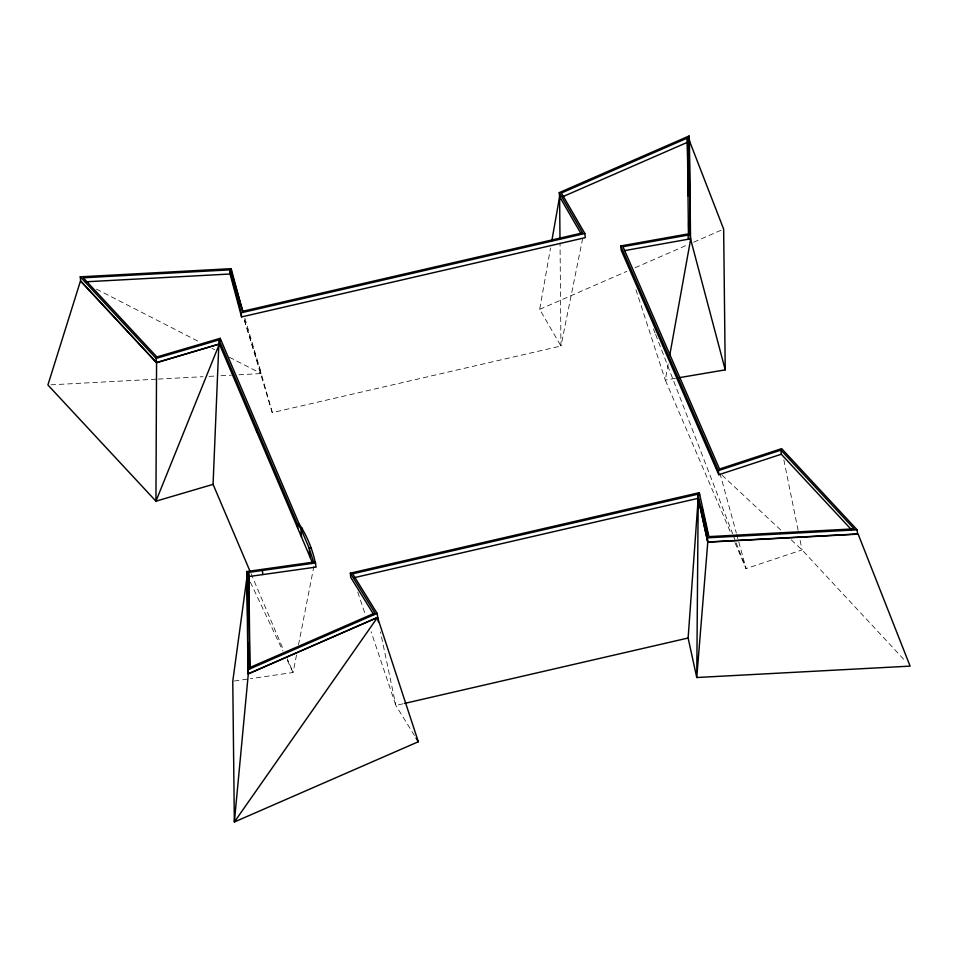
<?xml version="1.0" encoding="UTF-8"?>
<svg xmlns="http://www.w3.org/2000/svg" width="958" height="958" viewBox="0 0 958 958"><rect width="100%" height="100%" fill="white"/><g stroke="black" fill="none" stroke-linecap="round" stroke-linejoin="round"><path stroke-width="0.72" stroke-dasharray="4.79 3.59" d="M272.276 412.623L261.247 373.584L243.835 318.272L272.276 412.623L560.957 346.03L539.677 309.362L550.551 247.93M668.169 363.98L665.283 380.051L731.445 534.432M296.513 655.033L293.088 672.492L250.421 678.683M298.513 644.842L313.913 566.226M582.68 238.458L560.957 346.03L560.035 243.021M539.677 309.362L626.891 271.318M635.07 267.749L686.85 245.164M693.664 242.182L722.284 229.704M403.126 703.759L395.858 705.435L371.105 631.777M675.51 378.314L665.283 380.051L635.31 287.747M234.243 681.03L248.948 678.899M50.882 384.829L156.813 379.164M158.298 379.081L203.06 376.698M209.024 376.374L214.987 376.051M220.963 375.74L231.405 375.177M238.865 374.782L261.247 373.584L244.913 318.212M96.435 289.136L200.102 342.257M212.065 348.389L214.724 349.742M229.345 357.238L261.247 373.584M722.057 475.168L781.512 530.732M791.248 539.833L802.062 549.928L904.999 660.649M414.455 735.493L395.858 705.435L380.482 631.909M250.373 582.201L282.885 650.937M287.352 660.361L293.088 672.492L287.244 658.769M734.954 542.623L746.078 568.585L802.062 549.928L799.714 538.312M251.032 573.626L283.736 650.53M653.476 328.869L655.092 333.061M655.631 334.45L732.619 533.738M733.157 535.139L746.078 568.585L738.271 540.096M357.765 592.116L365.381 614.785M719.901 473.144L736.319 532.971M736.702 534.396L737.876 538.671M783.86 459.912L798.242 531.055"/><path stroke-width="1.44" d="M80.268 276.826L80.616 280.945L156.465 362.531L219.382 344.006L155.938 501.178L47.9 384.984L80.484 280.957L156.561 362.771L155.938 501.178L213.071 484.365L219.023 339.886L156.118 358.4L80.268 276.826L231.165 268.659L242.59 311.302L582.62 232.878L559.268 192.618L689.065 136L689.437 140.838L723.649 229.106L725.23 369.86L678.444 377.811M354.46 577.614L698.214 498.316L707.782 542.168L858.152 534.133L910.1 666.121L696.753 677.522L688.119 638.016L698.214 498.316L697.867 494.196L352.652 573.818L377.117 613.36L378.374 621.814M707.782 542.168L696.753 677.522L698.214 498.316L707.758 541.965L857.518 533.965L857.159 529.834L781.668 448.643L719.542 469.013L622.975 246.697L690.167 234.71L689.065 136M551.844 240.626L559.616 196.749L559.268 192.618M669.75 355.214L690.55 239.775L689.413 139.976M688.323 196.079L687.353 138.06L561.388 193.013L584.883 233.524L585.242 237.656L241.572 316.93L230.076 274L229.716 269.869L83.262 277.796L156.873 356.963L220.196 338.318L299.112 523.846C307.506 536.6 313.637 551.928 316.104 567.076L248.924 576.536L249.966 668.804M563.112 196.546L687.712 142.191M248.29 673.845L247.942 669.714L377.117 613.36M247.942 642.59L248.29 674.061L234.351 822L377.464 617.491L248.062 673.941L377.548 617.455L418.323 741.755L234.351 822L232.77 681.246L247.188 575.459L247.643 615.814M851.458 529.702L781.297 454.248L718.763 474.749L718.416 470.618L780.938 450.116L854.153 528.852L708.896 536.624L699.292 492.675L350.341 573.171L350.7 577.303L373.776 614.617M156.561 362.771L219.382 344.006L312.188 562.154M241.572 316.93L241.224 312.799L584.883 233.524M404.587 703.423L688.119 638.016M718.763 474.749L621.155 250.05L620.808 245.931L688.443 233.86L687.353 138.06M624.772 250.577L690.526 238.829L690.167 234.71M247.942 669.714L246.829 571.519L315.29 561.855M350.341 573.171L374.961 612.976L249.643 667.654L248.565 572.417L315.745 562.945M299.112 523.846L297.399 524.086L219.023 339.886M302.536 528.265L300.812 528.517L297.399 524.086L297.746 528.217M310.847 547.772L309.123 548.012L300.812 528.517L301.554 537.175M85.106 281.844L230.076 274M697.867 494.196L707.399 537.833L857.159 529.834M416 737.995L418.323 741.755M559.544 196.618L580.776 233.225M620.808 245.931L718.416 470.618M213.071 484.365L249.858 570.872M313.565 562.095L309.123 548.012L309.877 556.73M231.165 268.659L231.525 272.779L243.248 312.536M725.23 369.86L690.526 238.829M231.525 272.779L232.662 277.054M235.333 287.005L236.47 291.268M239.141 301.219L240.278 305.482M229.716 269.869L241.224 312.799M701.819 506.734L703.052 512.398M703.675 515.236L708.01 535.079M780.938 450.116L781.297 454.248M688.012 235.093L688.371 239.213M707.399 537.833L707.758 541.965M699.292 492.675L699.532 495.43M256.313 427.531L256.672 431.663M262.396 570.405L262.755 574.537M248.565 572.417L248.924 576.536M246.829 571.519L247.188 575.638M220.196 338.318L220.424 341.072M156.118 358.4L156.465 362.531M688.622 223.01L688.742 233.489M559.616 196.749L559.987 238.542"/></g></svg>
